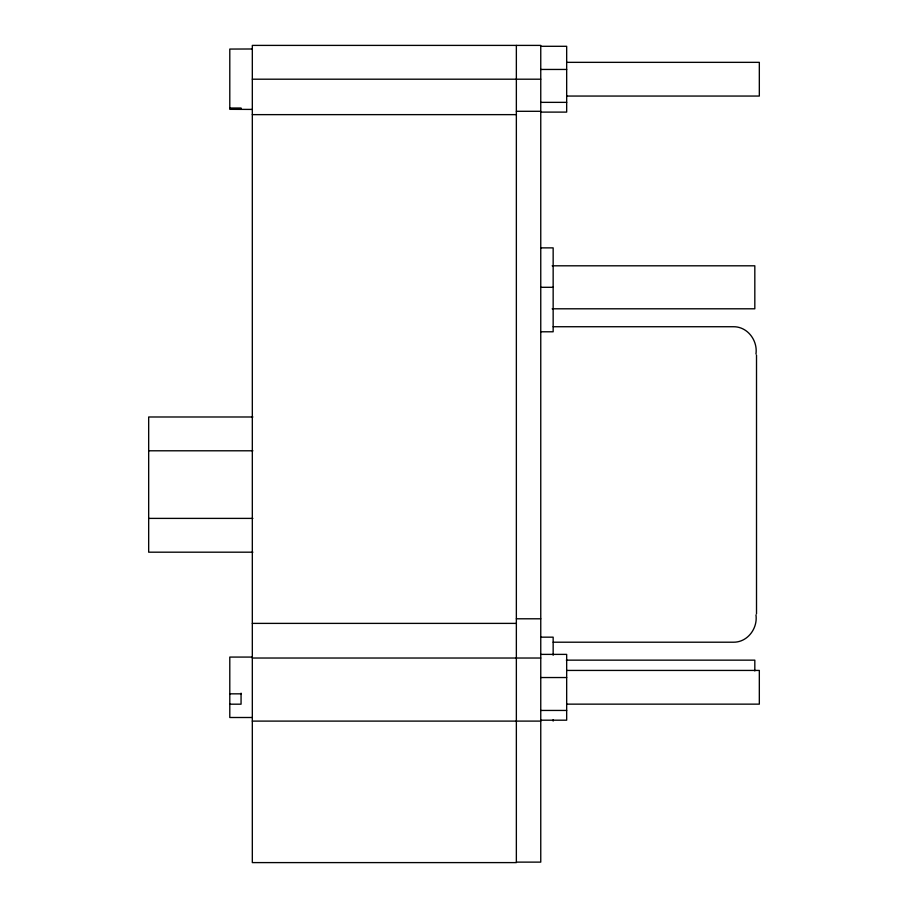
<?xml version="1.0" encoding="UTF-8"?>
<svg xmlns="http://www.w3.org/2000/svg" width="908" height="908" viewBox="0 0 908 908"><rect width="100%" height="100%" fill="white"/><g stroke="black" fill="none" stroke-linecap="round" stroke-linejoin="round"><path stroke-width="1.36" d="M540.759 46.297L566.671 46.297L566.671 112.104L540.759 112.104M252.322 48.987L229.792 49.066L229.792 109.335L252.322 109.414M566.728 62.346L759.326 62.346L759.326 96.055L566.728 96.055M540.759 69.451L566.671 69.451M252.322 79.2L540.759 79.2M540.759 102.354L566.671 102.354M229.792 108.018L241.063 108.018L241.063 109.414M516.357 111.298L540.759 111.298M252.322 114.635L516.357 114.635M540.759 247.873L553.154 247.873L553.154 331.783L540.759 331.783M552.166 265.806L754.82 265.806L754.82 308.799L552.166 308.799M540.759 287.303L553.154 287.303M553.154 326.732L733.414 326.732C747.545 326.539 757.908 340.557 755.955 354.063M252.889 416.988L148.674 416.988L148.674 552.189L252.889 552.189M148.674 450.788L252.889 450.788M148.674 518.389L252.889 518.389M516.357 618.791L540.759 618.791M252.322 623.387L516.357 623.387M540.759 637.166L553.154 637.166L553.154 655.236M553.154 642.206L733.414 642.206C747.545 642.399 757.908 628.381 755.955 614.875M540.759 654.384L566.671 654.384L566.671 720.192L540.759 720.192M252.322 657.074L229.792 657.074L229.792 717.502L252.322 717.502M252.322 658.028L540.759 658.028M566.331 660.15L754.82 660.15L754.82 670.944M566.728 670.433L759.326 670.433L759.326 704.143L566.728 704.143M540.759 677.538L566.671 677.538M229.792 693.837L241.063 693.837M229.792 704.188L241.063 704.188L241.063 693.156M540.759 710.442L566.671 710.442M252.322 721.1L540.759 721.1M516.357 862.123L540.759 862.123L540.759 45.4L252.322 45.4L252.322 862.6L516.357 862.6L516.357 45.4M756.512 355.13L756.512 613.808M553.154 719.715L553.154 721.077"/></g></svg>
